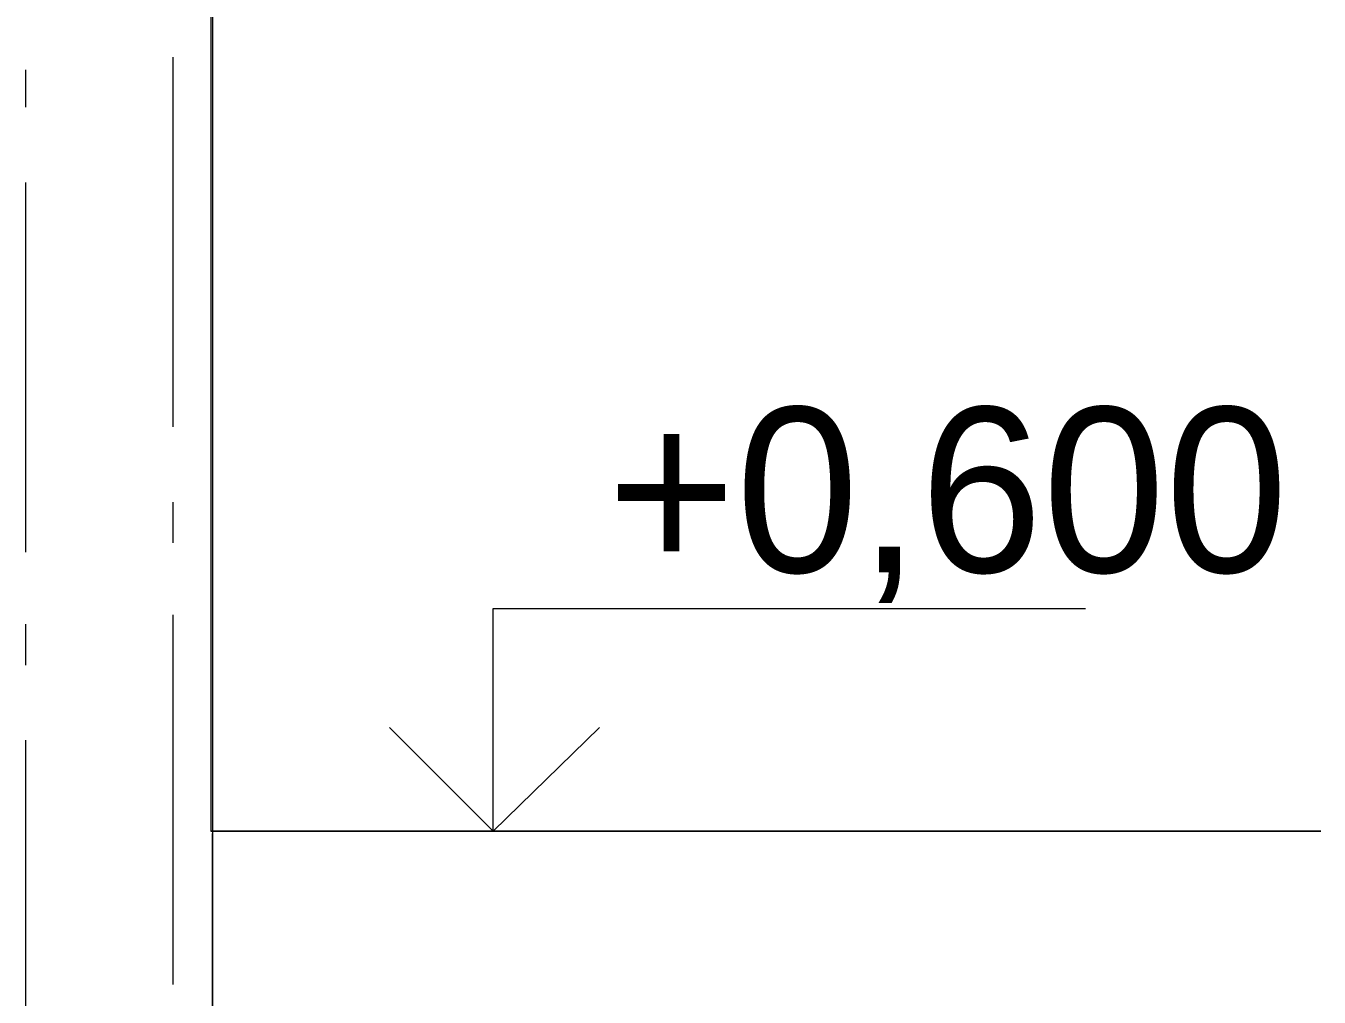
# Model space of a CAD drawing. Header units: millimetres. Extents: x -136833 to 49383, y -8033 to 344618.
# Drawn here: x -91444 to -89698, y 7221 to 8533 of the extents above; entities that cross this region are included whole.
import ezdxf

# ---------------------------------------------------------------- set-up
doc = ezdxf.new("R2010")
doc.units = ezdxf.units.MM
doc.layers.add('PDF _Геометрия', color=7, linetype='Continuous', true_color=0x1d1d1d)
doc.layers.add('PDF _Текст', color=7, linetype='Continuous')

msp = doc.modelspace()

# ---------------------------------------------------------------- linework, layer by layer
at = {"layer": 'PDF _Геометрия', "color": 7, "lineweight": 9}
for points in [[(-88095.8, 19123.9), (-88095.8, 7923.2), (-88095.8, 10145.6), (-91194.4, 10145.6), (-91194.4, 7444.9), (-89695.9, 7444.9), (-91194.4, 7444.9)], [(-91192.3, 19121.3), (-91192.3, 6840.3), (-91192.3, 7441.6)], [(-91245.2, 7990.9), (-91245.2, 8490.4)], [(-91444.2, 8422.7), (-91444.2, 8473.5)], [(-91444.2, 7821.6), (-91444.2, 8321.1)], [(-91245.2, 7834.3), (-91245.2, 7889.3)], [(-91245.2, 7237.4), (-91245.2, 7736.9)], [(-90974.3, 7444.9), (-91088.6, 7444.9), (-90813.4, 7444.9), (-90813.4, 7745.4), (-90013.4, 7745.4)], [(-91444.2, 7669.2), (-91444.2, 7724.2)], [(-91444.2, 7068.1), (-91444.2, 7567.6)], [(-90965.8, 7444.9), (-90665.3, 7444.9)]]:
    msp.add_lwpolyline(points, dxfattribs=at)
at = {"layer": 'PDF _Геометрия', "color": 7, "lineweight": 18}
msp.add_lwpolyline([(-90953.1, 7584.6), (-90813.4, 7444.9), (-90669.5, 7584.6)], dxfattribs=at)

# ---------------------------------------------------------------- texts
at = {"layer": 'PDF _Текст', "insert": (-90659.3, 7885.2), "char_height": 222.7, "attachment_point": 4, "style": ''}
msp.add_mtext('+0,600', dxfattribs=at)

doc.saveas('drawing.dxf')
